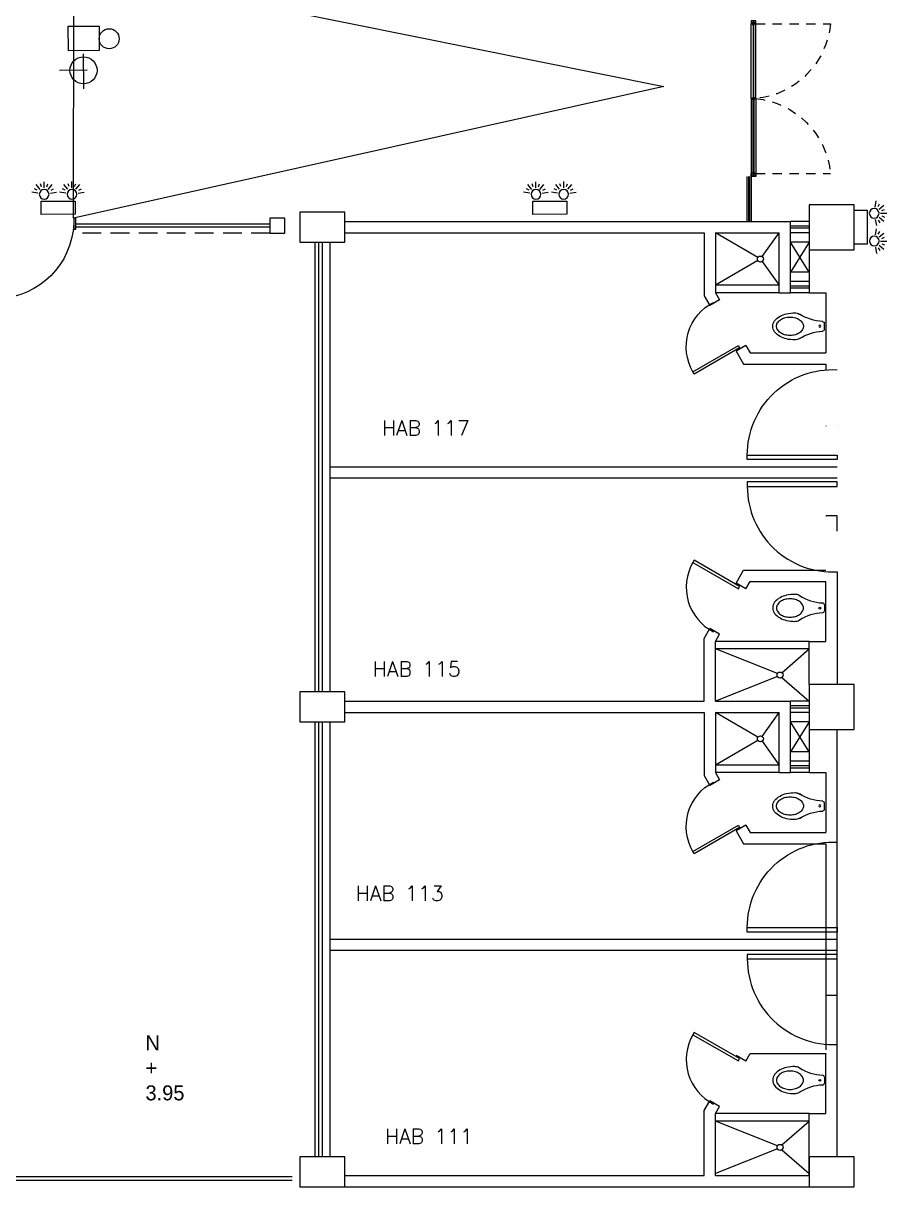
# Model space of a CAD drawing. Header units: metres. Extents: x 51 to 18146, y -212 to 18074.
# Drawn here: x 113.15 to 124.68, y 345.11 to 360.63 of the extents above; entities that cross this region are included whole.
import ezdxf

# ---------------------------------------------------------------- set-up
doc = ezdxf.new("R2010")
doc.units = ezdxf.units.M
for name, pattern in [('CONTINUA', [0]), ('DASHED2', [0.375, 0.25, -0.125]), ('HIDDEN2', [0.1875, 0.125, -0.0625])]:
    doc.linetypes.add(name, pattern=pattern)
doc.layers.get('0').update_dxf_attribs({"color": 250})
for name, color, linetype in [('AY', 1, 'Continuous'), ('COL', 2, 'Continuous'), ('I-LE', 1, 'Continuous'), ('NO', 250, 'Continuous'), ('PA', 7, 'Continuous'), ('PU', 1, 'Continuous'), ('SA', 1, 'Continuous'), ('VE', 5, 'Continuous')]:
    doc.layers.add(name, color=color, linetype=linetype)
for name, color, linetype, lineweight in [('L-lampara de emergencia', 1, 'Continuous', 0), ('Metal', 250, 'Continuous', 0), ('P0 - Estructura', 250, 'Continuous', 25), ('P0 - Paredes', 250, 'Continuous', 20), ('P0 - Pasamanos', 250, 'Continuous', 13), ('P0 - Puertas', 250, 'Continuous', 13), ('P0 - Textos', 250, 'Continuous', 13), ('P0 - Ventanas', 250, 'Continuous', 15), ('P02 Vidrio', 250, 'Continuous', 0)]:
    doc.layers.add(name, color=color, linetype=linetype, lineweight=lineweight)
doc.layers.get('0').freeze()
doc.styles.add('CENTURY GOTHIC', font='GOTHIC.TTF')
doc.styles.add('ROMANS', font='romans', dxfattribs={"height": 0.13})

# ---------------------------------------------------------------- blocks, each defined once
blk = doc.blocks.new('-COL40-')
at = {"color": 0}
blk.add_lwpolyline([(-0.2, 0.2), (-0.2, -0.2), (0.2, -0.2), (0.2, 0.2)], close=True, dxfattribs=at)
blk = doc.blocks.new('A$C929a6598')
at = {"layer": 'I-LE'}
for p, q in [((0.000219, 0.000186), (0.000218, -0.000332)), ((0.000275, -0.000058), (-0.000135, -0.000058))]:
    blk.add_line(p, q, dxfattribs=at)
at = {"layer": 'I-LE', "lineweight": 25}
blk.add_lwpolyline([(0.000001, 0.000597), (0.000458, 0.000595), (0.000457, 0.000231), (0, 0.000232)], close=True, dxfattribs=at)
at = {"layer": 'I-LE'}
blk.add_circle((0.000606, 0.000405), 0.000148, dxfattribs=at)
at = {"layer": 'I-LE', "lineweight": 25}
blk.add_circle((0.000221, -0.00006), 0.000201, dxfattribs=at)
blk = doc.blocks.new('A$C7ec3bbc5')
at = {"layer": 'L-lampara de emergencia'}
for p, q in [((0.00008, 0.000355), (0.000041, 0.000377)), ((0.000122, 0.000368), (0.000063, 0.000438)), ((0.000141, 0.000407), (0.000126, 0.000449)), ((0.000182, 0.000389), (0.000182, 0.000481)), ((0.000222, 0.000407), (0.000237, 0.000449)), ((0.000241, 0.000368), (0.0003, 0.000438)), ((0.000283, 0.000355), (0.000322, 0.000377)), ((0.00049, 0.000355), (0.000451, 0.000377)), ((0.000531, 0.000368), (0.000473, 0.000438)), ((0.000551, 0.000407), (0.000536, 0.000449)), ((0.000591, 0.000389), (0.000591, 0.000481)), ((0.000631, 0.000407), (0.000647, 0.000449)), ((0.000651, 0.000368), (0.00071, 0.000438)), ((0.000693, 0.000355), (0.000731, 0.000377)), ((0.00009, 0.000313), (0, 0.000328)), ((0.000273, 0.000313), (0.000363, 0.000328)), ((0.0005, 0.000313), (0.00041, 0.000328)), ((0.000683, 0.000313), (0.000773, 0.000328))]:
    blk.add_line(p, q, dxfattribs=at)
at = {"layer": 'L-lampara de emergencia', "linetype": 'Continuous'}
for p, q in [((0.000136, 0), (0.000136, 0.000192)), ((0.000136, 0.000192), (0.000636, 0.000192)), ((0.000636, 0.000192), (0.000636, 0)), ((0.000636, 0), (0.000136, 0))]:
    blk.add_line(p, q, dxfattribs=at)
at = {"layer": 'L-lampara de emergencia', "linetype": 'Continuous', "extrusion": (0, 0, -1)}
for centre, major_axis, start_param, end_param in [((0.000182, 0.000296), (0.0000505, 0.0000505), 3.926989, 10.210174), ((0.000591, 0.000296), (-0.0000505, 0.0000505), 5.497785254899894, 11.78097056207948)]:
    blk.add_ellipse(centre, major_axis=major_axis, ratio=1, start_param=start_param, end_param=end_param, dxfattribs=at)
blk = doc.blocks.new('*U183')
at = {"layer": 'Metal', "color": 252}
for p, q in [((-12.105, 3.07, 0), (-12.105, 4.07, 0)), ((-12.045, 3.07, 0), (-12.045, 4.07, 0)), ((-12.105, 3.07, 0), (-12.105, 2.07, 0)), ((-12.045, 3.07, 0), (-12.045, 2.07, 0))]:
    blk.add_line(p, q, dxfattribs=at)
at = {"layer": 'Metal', "color": 252, "linetype": 'HIDDEN2'}
for p, q in [((-12.045, 4.07, 0), (-11.045, 4.07, 0)), ((-12.045, 2.07, 0), (-11.045, 2.07, 0))]:
    blk.add_line(p, q, dxfattribs=at)
at = {"layer": 'Metal', "extrusion": (7.7063e-09, 5.82697e-10, 1), "elevation": 0}
for points in [[(-12.045, 4.11), (-12.105, 4.11), (-12.105, 4.07), (-12.08, 4.07), (-12.08, 4.09), (-12.07, 4.09), (-12.07, 4.07), (-12.045, 4.07)], [(-12.047, 4.107), (-12.102, 4.107), (-12.102, 4.072), (-12.082, 4.072), (-12.082, 4.092), (-12.067, 4.092), (-12.067, 4.072), (-12.047, 4.072)], [(-12.045, 3.07), (-12.105, 3.07), (-12.105, 3.07), (-12.08, 3.07), (-12.08, 3.07), (-12.07, 3.07), (-12.07, 3.07), (-12.045, 3.07)], [(-12.045, 2.03), (-12.105, 2.03), (-12.105, 2.07), (-12.08, 2.07), (-12.08, 2.05), (-12.07, 2.05), (-12.07, 2.07), (-12.045, 2.07)], [(-12.047, 2.032), (-12.102, 2.032), (-12.102, 2.067), (-12.082, 2.067), (-12.082, 2.047), (-12.067, 2.047), (-12.067, 2.067), (-12.047, 2.067)]]:
    blk.add_lwpolyline(points, close=True, dxfattribs=at)
for points in [[(-12.08, 4.07), (-12.08, 4.054, -1), (-12.083, 4.054, 0.374293), (-12.099, 4.068, -1.02087), (-12.099, 4.07), (-12.08, 4.07)], [(-12.07, 4.07), (-12.07, 4.054, 1), (-12.067, 4.054, -0.374293), (-12.051, 4.068, 1.02087), (-12.051, 4.07), (-12.07, 4.07)], [(-12.08, 3.07), (-12.08, 3.086, 1), (-12.083, 3.086, -0.374293), (-12.099, 3.072, 1.02087), (-12.099, 3.07), (-12.08, 3.07)], [(-12.08, 3.07), (-12.08, 3.054, -1), (-12.083, 3.054, 0.374293), (-12.099, 3.068, -1.02087), (-12.099, 3.07), (-12.08, 3.07)], [(-12.07, 3.07), (-12.07, 3.086, -1), (-12.067, 3.086, 0.374293), (-12.051, 3.072, -1.02087), (-12.051, 3.07), (-12.07, 3.07)], [(-12.07, 3.07), (-12.07, 3.054, 1), (-12.067, 3.054, -0.374293), (-12.051, 3.068, 1.02087), (-12.051, 3.07), (-12.07, 3.07)], [(-12.08, 2.07), (-12.08, 2.086, 1), (-12.083, 2.086, -0.374293), (-12.099, 2.072, 1.02087), (-12.099, 2.07), (-12.08, 2.07)], [(-12.07, 2.07), (-12.07, 2.086, -1), (-12.067, 2.086, 0.374293), (-12.051, 2.072, -1.02087), (-12.051, 2.07), (-12.07, 2.07)]]:
    blk.add_lwpolyline(points, format="xyb", close=True, dxfattribs=at)
blk.add_lwpolyline([(-12.08, 3.07), (-12.08, 3.07), (-12.07, 3.07), (-12.07, 3.07)], dxfattribs=at)
blk.add_lwpolyline([(-12.08, 3.07), (-12.08, 3.07), (-12.07, 3.07), (-12.07, 3.07)], dxfattribs=at)
at = {"layer": 'Metal', "color": 252, "linetype": 'HIDDEN2'}
for centre, start, end in [((-12.147, 4.172, 0), 275.2694, 354.7305), ((-12.147, 1.968, 0), 5.2695, 84.7306)]:
    blk.add_arc(centre, 1.106, start, end, dxfattribs=at)
at = {"layer": 'P02 Vidrio', "extrusion": (7.7063e-09, 5.82697e-10, 1), "elevation": 0}
for points in [[(-12.08, 4.09), (-12.08, 3.07), (-12.07, 3.07), (-12.07, 4.09)], [(-12.08, 2.05), (-12.08, 3.07), (-12.07, 3.07), (-12.07, 2.05)]]:
    blk.add_lwpolyline(points, close=True, dxfattribs=at)
blk = doc.blocks.new('*U190')
for points in [[(-0.2, 0.15), (-0.17, 0.15), (-0.17, 0), (-0.2, 0)], [(0.83, -0.925), (0.83, 0.075), (0.8, 0.075), (0.8, -0.925)], [(0.83, 0.15), (0.86, 0.15), (0.86, 0), (0.83, 0)]]:
    blk.add_lwpolyline(points, close=True)
blk.add_arc((0.875, 0.12), 1.046, 182.452, 267.548)
blk = doc.blocks.new('AS-14')
at = {"color": 0}
blk.add_line((-0.046, 0.483), (0.036, 0.483), dxfattribs=at)
for points in [[(-0.162, 0.158, 0.022879), (-0.17, 0.146, 0.128162), (-0.185, 0.088, 0.055069), (-0.173, -0.023, 0.068879), (-0.14, -0.11, 0.105724), (-0.079, -0.182, 0.165058), (-0.005, -0.207, 0.165058), (0.069, -0.182, 0.105724), (0.13, -0.11, 0.068879), (0.163, -0.023, 0.055069), (0.175, 0.088, 0.128162)], [(0.175, 0.088, 0.128162), (0.16, 0.146, 0.022879), (0.152, 0.158, 0.085166)]]:
    blk.add_lwpolyline(points, format="xyb", dxfattribs=at)
blk.add_lwpolyline([(-0.125, 0.023, 0.068446), (-0.116, -0.049, 0.080596), (-0.09, -0.105, 0.107056), (-0.047, -0.145, 0.138156), (-0.003, -0.158, 0.138156), (0.041, -0.145, 0.107056), (0.083, -0.105, 0.080596), (0.109, -0.049, 0.068446), (0.119, 0.023, 0.068446), (0.109, 0.095, 0.080596), (0.083, 0.151, 0.107056), (0.041, 0.191, 0.138156), (-0.003, 0.203, 0.138156), (-0.047, 0.191, 0.107056), (-0.09, 0.151, 0.080596), (-0.116, 0.095, 0.068446)], format="xyb", close=True, dxfattribs=at)
blk.add_circle((-0.002, 0.42), 0.0125, dxfattribs=at)
for centre, radius, start, end in [((-0.046, 0.458), 0.025, 90, 177.4769), ((0.036, 0.458), 0.025, 2.5231, 90), ((-0.7, 0.487), 0.63, 327.6068, 357.4769), ((0.69, 0.487), 0.63, 182.5231, 212.3932)]:
    blk.add_arc(centre, radius, start, end, dxfattribs=at)
blk = doc.blocks.new('-COL60-')
at = {"color": 0}
blk.add_lwpolyline([(-0.3, 0.3), (-0.3, -0.3), (0.3, -0.3), (0.3, 0.3)], close=True, dxfattribs=at)
blk = doc.blocks.new('P-DE')
at = {"color": 0}
blk.add_lwpolyline([(-0.05, 1), (-0.05, 0), (0, 0), (0, 1), (-0.05, 1, 0.429311), (-1, 0, 3.280951)], format="xyb", dxfattribs=at)
blk = doc.blocks.new('P-IZ')
at = {"color": 0}
blk.add_lwpolyline([(0.05, 1), (0.05, 0), (0, 0), (0, 1), (0.05, 1, -0.429311), (1, 0, -3.280951)], format="xyb", dxfattribs=at)

msp = doc.modelspace()

# ---------------------------------------------------------------- linework, layer by layer
at = {"layer": 'AY', "color": 0}
for p, q in [((123.644, 357.71), (123.394, 357.31)), ((123.644, 357.31), (123.394, 357.71)), ((123.644, 357.71), (123.394, 357.71)), ((123.644, 357.31), (123.394, 357.31)), ((123.644, 350.91), (123.394, 351.31)), ((123.644, 351.31), (123.394, 350.91)), ((123.644, 351.31), (123.394, 351.31)), ((123.644, 350.91), (123.394, 350.91))]:
    msp.add_line(p, q, dxfattribs=at)
at = {"layer": 'COL', "color": 15}
for points in [[(116.844, 358.11), (116.844, 357.71), (117.444, 357.71), (117.444, 358.11)], [(116.844, 351.71), (116.844, 351.31), (117.444, 351.31), (117.444, 351.71)], [(116.844, 345.51), (116.844, 345.11), (117.444, 345.11), (117.444, 345.51)], [(123.644, 345.51), (123.644, 345.11), (124.244, 345.11), (124.244, 345.51)]]:
    msp.add_lwpolyline(points, close=True, dxfattribs=at)
at = {"layer": 'NO'}
for p, q in [((124.019, 354.711), (117.244, 354.711)), ((124.019, 354.561), (117.244, 354.561)), ((124.019, 353.312), (124.019, 351.81)), ((124.019, 348.409), (117.244, 348.409)), ((124.019, 348.259), (117.244, 348.259))]:
    msp.add_line(p, q, dxfattribs=at)
at = {"layer": 'P0 - Paredes'}
for p, q in [((113.826, 358.032), (113.829, 361.378)), ((113.829, 361.378), (121.707, 359.789)), ((121.707, 359.789), (113.826, 358.032))]:
    msp.add_line(p, q, dxfattribs=at)
at = {"layer": 'P0 - Paredes', "linetype": 'DASHED2'}
msp.add_line((116.445, 357.832), (113.856, 357.832), dxfattribs=at)
at = {"layer": 'P0 - Pasamanos', "linetype": 'CONTINUA', "transparency": 33554687}
for points in [[(57.712, 357.832), (57.712, 348.193), (99.315, 348.193), (99.315, 345.196), (116.745, 345.196)], [(57.762, 357.832), (57.762, 348.243), (99.365, 348.243), (99.365, 345.246), (116.745, 345.246)]]:
    msp.add_lwpolyline(points, dxfattribs=at)
at = {"layer": 'P0 - Ventanas'}
for p, q in [((122.812, 358.586), (122.812, 357.985)), ((122.837, 358.586), (122.837, 357.985)), ((122.847, 358.586), (122.847, 357.985)), ((122.872, 358.586), (122.872, 357.985)), ((116.445, 357.952), (113.856, 357.952)), ((116.445, 357.912), (113.856, 357.912))]:
    msp.add_line(p, q, dxfattribs=at)
at = {"layer": 'PA', "color": 0}
for p, q in [((117.444, 357.985), (122.244, 357.985)), ((117.444, 357.985), (122.394, 357.985)), ((122.394, 357.985), (123.394, 357.985)), ((123.394, 357.035), (123.394, 357.985)), ((117.444, 357.835), (122.244, 357.835)), ((122.244, 357.835), (122.244, 356.994)), ((122.394, 357.835), (123.244, 357.835)), ((122.394, 357.835), (122.394, 357.035)), ((123.244, 357.035), (123.244, 357.835)), ((123.644, 357.61), (123.644, 357.035)), ((122.244, 356.994), (122.319, 356.864)), ((122.394, 357.035), (122.449, 356.939)), ((123.244, 357.035), (123.394, 357.035)), ((123.644, 357.035), (123.869, 357.035)), ((123.869, 357.035), (123.869, 356.235)), ((122.449, 356.939), (122.319, 356.864)), ((122.799, 356.333), (122.669, 356.258)), ((122.669, 356.258), (122.77, 356.085)), ((122.799, 356.333), (122.856, 356.235)), ((122.856, 356.235), (123.869, 356.235)), ((123.869, 356.235), (123.869, 356.235)), ((122.77, 356.085), (123.869, 356.085)), ((123.869, 356.085), (123.869, 356.084)), ((123.869, 356.084), (123.869, 356.006)), ((123.869, 355.26), (123.87, 355.26)), ((123.869, 355.26), (123.87, 355.26)), ((123.869, 355.26), (123.87, 355.26)), ((124.019, 355.26), (124.019, 355.26)), ((124.019, 355.26), (124.019, 355.26)), ((124.019, 355.26), (124.019, 355.26)), ((123.869, 354.059), (123.87, 354.06)), ((123.869, 354.059), (123.87, 354.06)), ((123.869, 354.059), (123.87, 354.06)), ((124.019, 354.06), (123.87, 354.06)), ((124.019, 354.06), (124.019, 354.059)), ((124.019, 354.06), (124.019, 354.059)), ((124.019, 354.06), (124.019, 354.059)), ((124.019, 353.857), (124.019, 354.059)), ((122.669, 353.161), (122.77, 353.335)), ((122.77, 353.335), (123.869, 353.335)), ((123.869, 353.335), (123.869, 353.335)), ((122.799, 353.086), (122.669, 353.161)), ((122.799, 353.086), (122.856, 353.185)), ((122.856, 353.185), (123.869, 353.185)), ((123.869, 353.185), (123.869, 353.184)), ((123.869, 352.385), (123.869, 353.184)), ((122.244, 352.425), (122.319, 352.555)), ((122.449, 352.48), (122.319, 352.555)), ((122.244, 351.585), (122.244, 352.425)), ((122.394, 352.385), (122.449, 352.48)), ((122.394, 351.585), (122.394, 352.385)), ((123.644, 352.385), (122.394, 352.385)), ((123.644, 352.385), (123.869, 352.385)), ((123.644, 351.81), (123.644, 352.385)), ((123.644, 351.81), (123.644, 352.235)), ((117.444, 351.585), (122.244, 351.585)), ((122.394, 351.585), (123.394, 351.585)), ((123.394, 350.635), (123.394, 351.585)), ((117.444, 351.435), (122.244, 351.435)), ((122.244, 351.435), (122.244, 350.594)), ((122.394, 351.435), (123.244, 351.435)), ((122.394, 351.435), (122.394, 350.635)), ((123.244, 350.635), (123.244, 351.435)), ((123.644, 351.21), (123.644, 350.635)), ((124.019, 348.86), (124.019, 351.21)), ((122.394, 350.635), (122.449, 350.539)), ((123.244, 350.635), (123.394, 350.635)), ((123.644, 350.635), (123.869, 350.635)), ((123.869, 350.635), (123.869, 349.835)), ((122.244, 350.594), (122.319, 350.464)), ((122.449, 350.539), (122.319, 350.464)), ((122.799, 349.933), (122.669, 349.858)), ((122.669, 349.858), (122.77, 349.685)), ((122.799, 349.933), (122.856, 349.835)), ((122.856, 349.835), (123.869, 349.835)), ((123.869, 349.835), (123.869, 349.835)), ((122.77, 349.685), (123.869, 349.685)), ((123.869, 349.685), (123.869, 349.684)), ((123.869, 349.684), (123.869, 346.935)), ((123.869, 348.86), (123.87, 348.86)), ((123.869, 348.86), (123.87, 348.86)), ((123.869, 348.86), (123.87, 348.86)), ((124.019, 345.51), (124.019, 348.86)), ((124.019, 348.86), (124.019, 348.86)), ((124.019, 348.86), (124.019, 348.86)), ((124.019, 348.86), (124.019, 348.86)), ((124.019, 347.66), (123.87, 347.66)), ((124.019, 347.66), (124.019, 347.659)), ((124.019, 347.66), (124.019, 347.659)), ((124.019, 347.66), (124.019, 347.659)), ((124.019, 347.66), (124.019, 347.659)), ((123.869, 346.935), (123.869, 346.935)), ((122.799, 346.786), (122.669, 346.861)), ((122.799, 346.786), (122.856, 346.885)), ((122.856, 346.885), (123.869, 346.885)), ((123.869, 346.885), (123.869, 346.884)), ((123.869, 346.085), (123.869, 346.884)), ((123.869, 346.785), (123.869, 346.784)), ((122.244, 346.125), (122.319, 346.255)), ((122.244, 345.26), (122.244, 346.125)), ((122.449, 346.18), (122.319, 346.255)), ((122.394, 346.085), (122.449, 346.18)), ((122.394, 345.26), (122.394, 346.085)), ((123.645, 346.085), (123.644, 346.084)), ((123.644, 345.41), (123.644, 346.084)), ((123.645, 346.085), (123.869, 346.085)), ((123.869, 346.085), (123.869, 346.085)), ((123.644, 345.26), (123.644, 345.835)), ((117.444, 345.26), (122.244, 345.26)), ((122.244, 345.26), (122.244, 345.26)), ((122.244, 345.26), (122.244, 345.26)), ((122.394, 345.26), (122.395, 345.26)), ((122.394, 345.26), (122.395, 345.26)), ((122.395, 345.26), (123.644, 345.26)), ((123.394, 345.26), (123.644, 345.26)), ((123.644, 345.26), (123.644, 345.26)), ((117.444, 345.11), (123.644, 345.11))]:
    msp.add_line(p, q, dxfattribs=at)
at = {"layer": 'SA', "color": 15}
for p, q in [((122.96, 357.505), (122.394, 357.835)), ((122.96, 357.505), (122.394, 357.835)), ((123.018, 357.517), (123.244, 357.835)), ((123.018, 357.517), (123.244, 357.835)), ((122.96, 357.464), (122.394, 357.135)), ((122.96, 357.464), (122.394, 357.135)), ((123.018, 357.452), (123.244, 357.135)), ((123.018, 357.452), (123.244, 357.135)), ((123.244, 357.135), (122.394, 357.135)), ((123.244, 357.135), (122.394, 357.135)), ((123.244, 357.035), (122.394, 357.035)), ((123.244, 357.035), (122.394, 357.035)), ((123.644, 352.385), (122.394, 352.385)), ((123.644, 352.385), (122.394, 352.385)), ((123.644, 352.385), (122.394, 352.385)), ((123.644, 352.285), (122.394, 352.285)), ((123.222, 351.955), (122.394, 352.285)), ((123.222, 351.955), (122.394, 352.285)), ((123.644, 352.285), (122.394, 352.285)), ((123.644, 352.285), (122.394, 352.285)), ((123.222, 351.955), (122.394, 352.285)), ((123.28, 351.967), (123.644, 352.285)), ((123.28, 351.967), (123.644, 352.285)), ((123.28, 351.967), (123.644, 352.285)), ((123.222, 351.914), (122.394, 351.585)), ((123.222, 351.914), (122.394, 351.585)), ((123.222, 351.914), (122.394, 351.585)), ((123.28, 351.902), (123.644, 351.585)), ((123.28, 351.902), (123.644, 351.585)), ((123.28, 351.902), (123.644, 351.585)), ((122.96, 351.105), (122.394, 351.435)), ((122.96, 351.105), (122.394, 351.435)), ((122.96, 351.105), (122.394, 351.435)), ((123.018, 351.117), (123.244, 351.435)), ((123.018, 351.117), (123.244, 351.435)), ((123.018, 351.117), (123.244, 351.435)), ((122.96, 351.064), (122.394, 350.735)), ((122.96, 351.064), (122.394, 350.735)), ((123.018, 351.052), (123.244, 350.735)), ((123.018, 351.052), (123.244, 350.735)), ((123.244, 350.735), (122.394, 350.735)), ((123.244, 350.735), (122.394, 350.735)), ((123.244, 350.635), (122.394, 350.635)), ((123.244, 350.635), (122.394, 350.635)), ((123.644, 346.085), (122.394, 346.085)), ((123.644, 346.085), (122.394, 346.085)), ((123.644, 345.985), (122.394, 345.985)), ((123.222, 345.655), (122.394, 345.985)), ((123.222, 345.655), (122.394, 345.985)), ((123.644, 345.985), (122.394, 345.985)), ((123.28, 345.667), (123.644, 345.985)), ((123.28, 345.667), (123.644, 345.985)), ((123.222, 345.614), (122.394, 345.285)), ((123.222, 345.614), (122.394, 345.285)), ((123.28, 345.602), (123.644, 345.285)), ((123.28, 345.602), (123.644, 345.285))]:
    msp.add_line(p, q, dxfattribs=at)
for centre in [(122.994, 357.485), (122.994, 357.485), (123.256, 351.935), (123.256, 351.935), (123.256, 351.935), (122.994, 351.085), (122.994, 351.085), (122.994, 351.085), (123.256, 345.635), (123.256, 345.635)]:
    msp.add_circle(centre, 0.04, dxfattribs=at)
at = {"layer": 'VE', "color": 0}
for p, q in [((123.644, 357.985), (123.394, 357.985)), ((123.644, 357.925), (123.394, 357.925)), ((123.644, 357.895), (123.394, 357.895)), ((123.644, 357.835), (123.394, 357.835)), ((117.044, 357.71), (117.044, 351.71)), ((117.094, 357.71), (117.094, 351.71)), ((117.144, 357.71), (117.144, 351.71)), ((117.244, 357.71), (117.244, 351.71)), ((123.644, 357.185), (123.394, 357.185)), ((123.644, 357.125), (123.394, 357.125)), ((123.644, 357.095), (123.394, 357.095)), ((123.644, 357.035), (123.394, 357.035)), ((123.644, 351.585), (123.394, 351.585)), ((123.644, 351.525), (123.394, 351.525)), ((123.644, 351.495), (123.394, 351.495)), ((123.644, 351.435), (123.394, 351.435)), ((117.044, 351.31), (117.044, 345.51)), ((117.094, 351.31), (117.094, 345.51)), ((117.144, 351.31), (117.144, 345.51)), ((117.244, 351.31), (117.244, 345.51)), ((123.644, 350.785), (123.394, 350.785)), ((123.644, 350.725), (123.394, 350.725)), ((123.644, 350.695), (123.394, 350.695)), ((123.644, 350.635), (123.394, 350.635))]:
    msp.add_line(p, q, dxfattribs=at)

# ---------------------------------------------------------------- block references
at = {"layer": 'COL', "color": 15}
for p in [(123.944, 357.91), (123.944, 351.51)]:
    msp.add_blockref('-COL60-', p, dxfattribs=at)
at = {"layer": 'I-LE', "xscale": 899.86729381084, "yscale": 899.86729381084, "zscale": 899.86729381084, "rotation": 0.4529601705228173}
msp.add_blockref('A$C929a6598', (113.758, 360.055), dxfattribs=at)
at = {"layer": 'L-lampara de emergencia', "lineweight": -3, "xscale": 906.1600720892355, "yscale": 906.1600720892355, "zscale": 906.1600720892355}
for p, rotation in [((113.268, 358.081), 0.1074756158389854), ((119.833, 358.081), 0.1074756158389854), ((124.244, 358.26), 270.1074756158389)]:
    msp.add_blockref('A$C7ec3bbc5', p, dxfattribs=dict(at, rotation=rotation))
at = {"layer": 'P0 - Estructura', "transparency": 33554687, "xscale": 0.4994268474869228, "yscale": 0.4994268474869228, "zscale": 0.4994268474869228}
msp.add_blockref('-COL40-', (116.545, 357.932), dxfattribs=at)
at = {"layer": 'P0 - Puertas', "xscale": -0.9988536949837254, "yscale": 0.9988536949837254, "zscale": 0.9988536949837254, "rotation": 359.9999914500444}
msp.add_blockref('*U190', (113.657, 357.882), dxfattribs=at)
at = {"layer": 'P0 - Ventanas', "xscale": -0.9988536949837254, "yscale": 0.9988536949837254, "zscale": 0.9988536949837254, "rotation": 179.9999354436626}
msp.add_blockref('*U183', (134.963, 362.692, 0), dxfattribs=at)
at = {"layer": 'PU', "color": 0}
for name, p, xscale, yscale, zscale, rotation in [('P-DE', (122.717, 356.301), -0.7000000000000001, 0.7000000000000001, 0.7000000000000001, 120), ('P-IZ', (124.019, 354.809), 1.199999999999999, 1.199999999999999, 1.199999999999999, 90.00000000000003), ('P-IZ', (124.019, 354.512), -1.199999999999999, 1.199999999999999, 1.199999999999999, 90), ('P-DE', (122.717, 353.118), 0.7000000000000001, 0.7000000000000001, 0.7000000000000001, 59.99999999999994), ('P-DE', (122.717, 349.901), -0.7000000000000001, 0.7000000000000001, 0.7000000000000001, 120), ('P-IZ', (124.019, 348.506), 1.199999999999999, 1.199999999999999, 1.199999999999999, 90.00000000000003), ('P-IZ', (124.019, 348.209), -1.199999999999999, 1.199999999999999, 1.199999999999999, 90), ('P-DE', (122.717, 346.818), 0.7000000000000001, 0.7000000000000001, 0.7000000000000001, 59.99999999999994)]:
    msp.add_blockref(name, p, dxfattribs=dict(at, xscale=xscale, yscale=yscale, zscale=zscale, rotation=rotation))
at = {"layer": 'SA', "color": 0, "xscale": -1, "rotation": 270.0000000118414}
for p in [(123.366, 356.592), (123.366, 350.192), (123.366, 350.192)]:
    msp.add_blockref('AS-14', p, dxfattribs=at)
at = {"layer": 'SA', "color": 0, "rotation": 269.9999999881586}
for p in [(123.366, 352.827), (123.366, 352.827), (123.366, 346.527), (123.366, 346.527)]:
    msp.add_blockref('AS-14', p, dxfattribs=at)

# ---------------------------------------------------------------- texts
at = {"layer": 'NO', "color": 0, "style": 'ROMANS'}
for s, p in [('HAB 117', (117.94, 355.131)), ('HAB 115', (117.819, 351.917)), ('HAB 113', (117.591, 348.923)), ('HAB 111', (117.982, 345.681))]:
    msp.add_text(s, height=0.2, dxfattribs=at).set_placement(p)
at = {"layer": 'P0 - Textos', "extrusion": (-7.7063e-09, -5.82707e-10, 1), "insert": (114.785, 346.259, 0), "char_height": 0.1998, "attachment_point": 7, "text_direction": (1, 0, 0), "style": 'CENTURY GOTHIC'}
msp.add_mtext_dynamic_manual_height_columns('N + 3.95', width=0.00334, gutter_width=0.003, heights=[0], dxfattribs=at)

doc.saveas('drawing.dxf')
